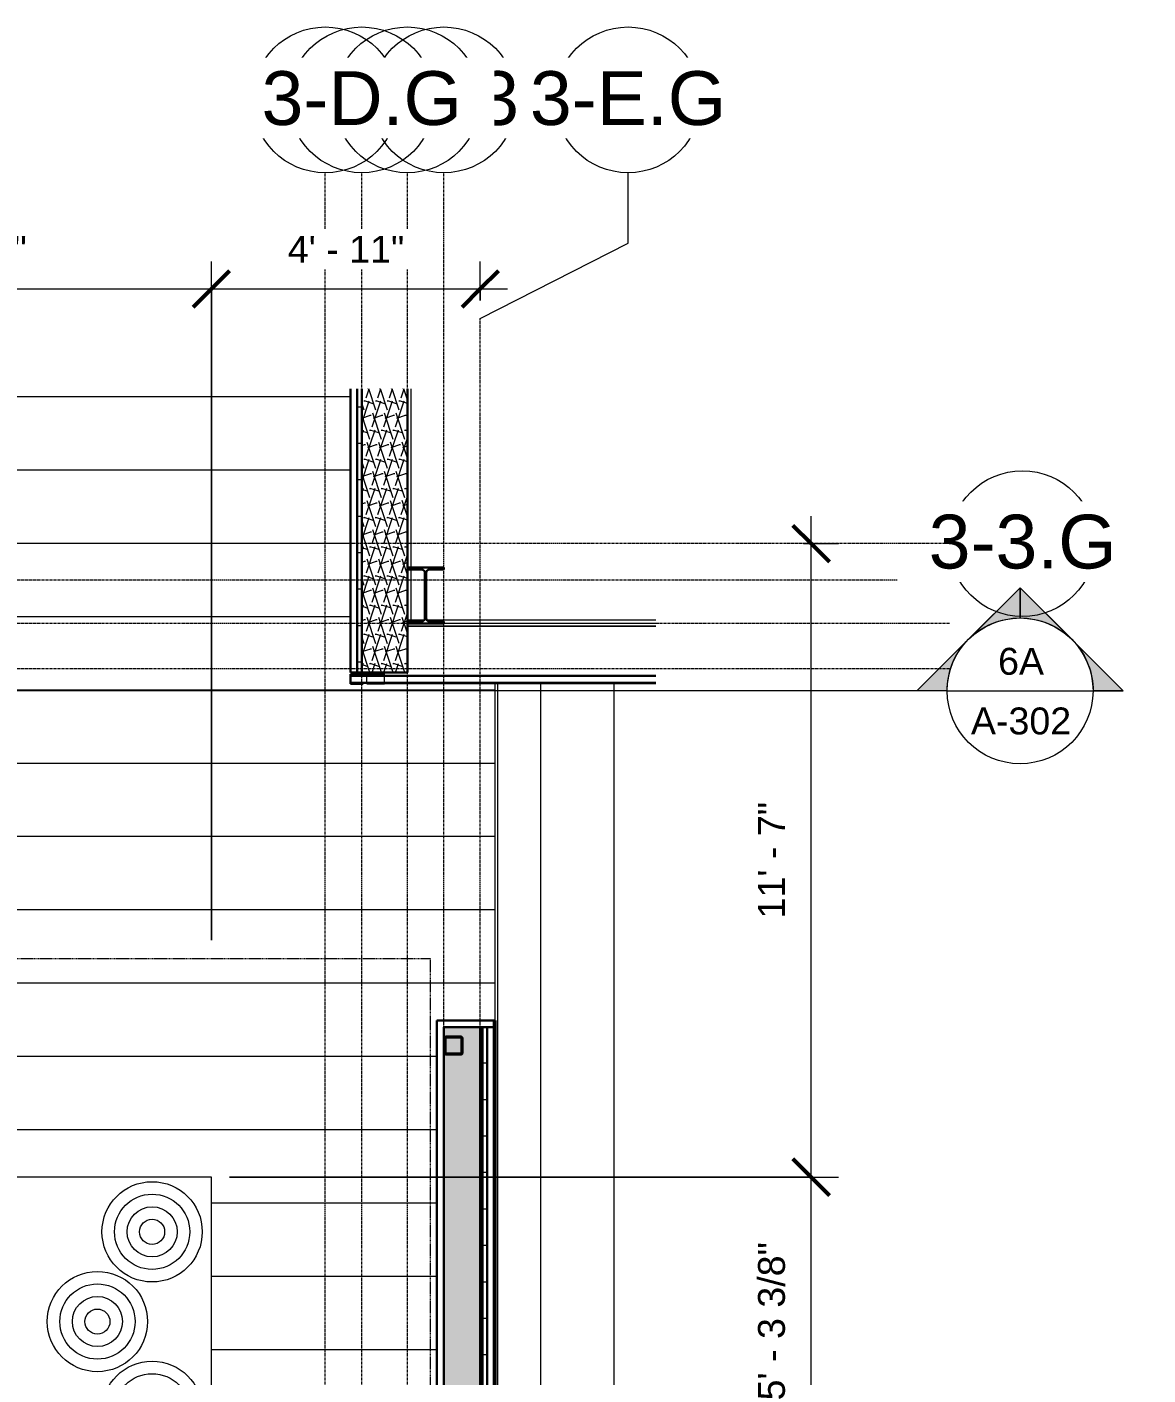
# Model space of a CAD drawing. Header units: inches. Extents: x 21290 to 29220, y -23522 to -20467.
# Drawn here: x 28972.9 to 29218.9, y -22524.5 to -22228.7 of the extents above; entities that cross this region are included whole.
import ezdxf

# ---------------------------------------------------------------- set-up
doc = ezdxf.new("R2010")
doc.units = ezdxf.units.IN
doc.header["$MEASUREMENT"] = 0
for name, pattern in [('Dash', [0.25, 0.125, -0.125]), ('Grid Line 1_2_', [0.875, 0.5, -0.125, 0.125, -0.125]), ('Hidden', [0.28125, 0.1875, -0.09375])]:
    doc.linetypes.add(name, pattern=pattern)
for name, color, linetype, lineweight in [('A-ANNO-DIMS', 211, 'Continuous', 9), ('A-ANNO-DIMS-64', 211, 'Continuous', 9), ('A-GLAZ-CWMG', 51, 'Continuous', 9), ('A-ROOF', 132, 'Continuous', 9), ('A-ROOF-PATT', 132, 'Continuous', 9), ('A-WALL', 113, 'Continuous', 9), ('A-WALL-PATT', 111, 'Continuous', 25), ('G-ANNO-SYMB', 111, 'Continuous', 9), ('I-WALL', 2, 'Continuous', 9), ('M-EQPM', 50, 'Continuous', 9), ('M-EQPM-HDLN', 50, 'Dash', 9), ('S-BEAM', 12, 'Continuous', 9), ('S-COLS', 52, 'Continuous', 9), ('S-GRID', 1, 'Continuous', 9), ('S-GRID-IDEN', 1, 'Continuous', 9)]:
    doc.layers.add(name, color=color, linetype=linetype, lineweight=lineweight)
doc.styles.add('Arial_2', font='arial.ttf', dxfattribs={"height": 11.802395})
doc.styles.add('Arial_3', font='arial.ttf', dxfattribs={"height": 5.901198})
doc.dimstyles.new('OD_Dimension', dxfattribs={"dimscale": 12, "dimtxt": 6, "dimasz": 0.666667, "dimexe": 0.5, "dimexo": 0.333333, "dimgap": 0.333333, "dimtad": 1, "dimdec": 3, "dimrnd": 0.125, "dimzin": 1, "dimdsep": 46, "dimlunit": 4, "dimtxsty": 'Arial_3', "dimblk1": 'OBLIQUE', "dimblk2": 'OBLIQUE', "dimsah": 1, "dimcen": 0.09, "dimdle": 0.5, "dimazin": 0, "dimtfac": 1, "dimtdec": 4, "dimtix": 1, "dimtmove": 0, "dimatfit": 3, "dimfxl": 1, "dimtvp": 1, "dimtfill": 1, "dimfrac": 2, "dimtolj": 1, "dimtzin": 0, "dimarcsym": 2})
pattern_1 = [(45, (6265.011, 0), (-6.3356768, 6.3356768), []), (45, (6265.011, 9.6), (-6.3356768, 6.3356768), [])]
pattern_2 = [(161.57, (6265.331, 0.32), (-2.560496185, -0.000537386), [0, -18.214, 2.022, 0]), (18.43, (6264.691, 0.32), (-2.560496185, 0.000537386), [0, -18.214, 2.022, 0]), (108.43, (6265.331, 0.32), (1.27922091, -6.400876726), [6.07, -14.166]), (71.57, (6264.691, 0.32), (1.27922091, 6.400876726), [6.07, -14.166])]
pattern_3 = [(0, (6265.011, 0), (0, 8), []), (90, (6265.011, 0), (-8, 5e-16), [])]

# ---------------------------------------------------------------- blocks, each defined once
blk = doc.blocks.new('Rectangular Mullion - Profile_Polycarbonate_Lower-1125103-Roof Low - Callout 7')
at = {"layer": 'A-GLAZ-CWMG', "color": 43, "lineweight": 18}
for p, q in [((22782.51, -22370.68), (22786.39, -22370.68)), ((22782.51, -22372.68), (22782.51, -22372.61)), ((22782.51, -22372.8), (22782.51, -22372.68)), ((22782.51, -22372.68), (22786.39, -22372.68)), ((22782.51, -22372.8), (22786.39, -22372.8))]:
    blk.add_line(p, q, dxfattribs=at)
at = {"layer": 'A-GLAZ-CWMG', "color": 90, "lineweight": 18}
for p, q in [((22782.51, -22372.61), (22782.51, -22371.03)), ((22782.51, -22371.03), (22786.39, -22371.03))]:
    blk.add_line(p, q, dxfattribs=at)
blk = doc.blocks.new('Rectangular Mullion - Profile_Polycarbonate_Upper and left-1189832-Roof Low - Callout 7')
at = {"layer": 'A-GLAZ-CWMG', "color": 250, "lineweight": 30}
for p, q in [((-3.622, 1.141125), (0, 1.141125)), ((-3.622, 0.787125), (-3.622, 1.141125)), ((-3.372, 0.787125), (-3.622, 0.787125)), ((-0.0625, 1.078625), (-3.5595, 1.078625)), ((-3.5595, 1.078625), (-3.5595, 0.849625)), ((-3.5595, 0.849625), (-3.372, 0.849625)), ((-3.372, 0.849625), (-3.372, 0.787125)), ((-0.0625, -0.922375), (-0.0625, 1.078625)), ((0, 1.141125), (0, -0.984875)), ((-2.834, -0.984875), (-2.834, -0.859875)), ((-2.834, -0.859875), (-2.7715, -0.859875)), ((0, -0.984875), (-2.834, -0.984875)), ((-2.7715, -0.859875), (-2.7715, -0.922375)), ((-2.7715, -0.922375), (-0.0625, -0.922375))]:
    blk.add_line(p, q, dxfattribs=at)
blk = doc.blocks.new('Carrier_48TC_Standard_Efficiency_Gas_Heat_Electric_Cooling_Packaged_Rooftop_Unit_3_to_15_nominal_tons - 15 ton 48TC__16-873539-Roof Low - Callout 7')
at = {"layer": 'M-EQPM', "color": 43, "linetype": 'Hidden', "lineweight": 18}
for p, q in [((-105.94, -79.69), (-105.94, 67.69)), ((-105.94, 67.69), (93.94, 67.69)), ((93.94, 67.69), (93.94, -79.69)), ((93.94, -79.69), (-105.94, -79.69))]:
    blk.add_line(p, q, dxfattribs=at)
at = {"layer": 'M-EQPM', "color": 43, "lineweight": 18}
for p, q in [((57.94, 31.69), (-57.94, 31.69)), ((-57.94, 31.69), (-57.94, -31.69)), ((57.94, -31.69), (57.94, 31.69)), ((58.06, 27.31), (57.94, 27.31)), ((58.06, 27.31), (58.06, 15.44)), ((57.94, 15.44), (58.06, 15.44)), ((58.06, 10.34), (57.94, 10.34)), ((57.94, 9.29), (58.06, 9.29)), ((58.06, 10.32), (58.06, 10.34)), ((58.06, 10.34), (58.06, 9.29)), ((58.06, 9.29), (58.06, 9.31)), ((58.06, 6.69), (57.94, 6.69)), ((58.06, 6.69), (58.06, -25.06)), ((57.94, -25.06), (58.06, -25.06)), ((-57.94, -31.69), (57.94, -31.69))]:
    blk.add_line(p, q, dxfattribs=at)
for centre, radius in [((-44.94, 19.69), 11), ((-44.94, 19.69), 8.25), ((-44.94, 19.69), 5.5), ((-44.94, 19.69), 2.75), ((-32.94, 0), 11), ((-32.94, 0), 8.25), ((-32.94, 0), 5.5), ((-32.94, 0), 2.75), ((-44.94, -19.69), 11), ((-44.94, -19.69), 8.25), ((-44.94, -19.69), 5.5), ((-44.94, -19.69), 2.75)]:
    blk.add_circle(centre, radius, dxfattribs=at)
at = {"layer": 'M-EQPM-HDLN', "color": 43, "lineweight": 18}
for p, q in [((4.81, 25.31), (51.69, 12.69)), ((4.81, 12.69), (4.81, 25.31)), ((4.81, 25.31), (51.69, 25.31)), ((51.69, 25.31), (51.69, 12.69)), ((51.69, 12.69), (4.81, 12.69)), ((24.94, -26.81), (51.69, 7.19)), ((24.94, 7.19), (51.69, -26.81)), ((24.94, -26.81), (24.94, 7.19)), ((24.94, 7.19), (51.69, 7.19)), ((51.69, 7.19), (51.69, -26.81)), ((51.69, -26.81), (24.94, -26.81))]:
    blk.add_line(p, q, dxfattribs=at)
blk = doc.blocks.new('Girt_Z - 10_D-1732176-Roof Low - Callout 7')
at = {"layer": 'S-BEAM', "color": 43, "lineweight": 18}
for p, q in [((22845.88, -22359.55), (22799.39, -22359.55)), ((22845.88, -22360.13), (22791.39, -22360.13)), ((22845.88, -22360.2), (22791.39, -22360.2))]:
    blk.add_line(p, q, dxfattribs=at)
blk = doc.blocks.new('Grid - Grid Head - Circle-14747-Roof Low - Callout 7')
at = {"layer": 'S-GRID-IDEN'}
blk.add_circle((0, 0), 0.25, dxfattribs=at)
blk = doc.blocks.new('Section - Section Head - Filled-1526-Roof Low - Callout 7')
at = {"layer": 'G-ANNO-SYMB'}
h = blk.add_hatch(color=256, dxfattribs=at)
edge = h.paths.add_edge_path(flags=0)
edge.add_line((-0.4268, 0.1768), (-0.25, 0.3536))
edge.add_line((-0.25, 0.3536), (-0.25, 0.25))
edge.add_arc((-0.25, 0), 0.25, 90, 135)
h = blk.add_hatch(color=256, dxfattribs=at)
edge = h.paths.add_edge_path(flags=0)
edge.add_arc((-0.25, 0), 0.25, 45, 90)
edge.add_line((-0.25, 0.25), (-0.25, 0.3536))
edge.add_line((-0.25, 0.3536), (-0.0732, 0.1768))
h = blk.add_hatch(color=256, dxfattribs=at)
edge = h.paths.add_edge_path(flags=0)
edge.add_arc((-0.25, 0), 0.2503, 137.9216, 180)
edge.add_line((-0.5003, 0), (-0.6036, 0))
edge.add_line((-0.6036, 0), (-0.4358, 0.1678))
h = blk.add_hatch(color=256, dxfattribs=at)
edge = h.paths.add_edge_path(flags=0)
edge.add_line((-0.0642, 0.1678), (0.1036, 0))
edge.add_line((0.1036, 0), (0.0003, 0))
edge.add_arc((-0.25, 0), 0.2503, 0, 42.0784)
for p, q in [((-0.25, 0.3536), (-0.6036, 0)), ((-0.25, 0.3536), (-0.4268, 0.1768)), ((-0.25, 0.3536), (0.1036, 0)), ((-0.25, 0.25), (-0.25, 0.3536)), ((-0.0732, 0.1768), (-0.25, 0.3536)), ((-0.25, 0.3536), (-0.25, 0.25)), ((-0.4358, 0.1678), (-0.6036, 0)), ((0.1036, 0), (-0.0642, 0.1678)), ((-0.6036, 0), (-0.5003, 0)), ((0.0003, 0), (0.1036, 0)), ((-0.5, 0), (-0.6036, 0)), ((0, 0), (0.1036, 0))]:
    blk.add_line(p, q, dxfattribs=at)
for radius, start, end in [(0.25, 360, 180), (0.25, 90, 135), (0.25, 45, 90), (0.2503, 137.9216, 180), (0.2503, 0, 42.0784), (0.25, 180, 360)]:
    blk.add_arc((-0.25, 0), radius, start, end, dxfattribs=at)
blk = doc.blocks.new('DIMBLOCK28-Roof Low - Callout 7')
at = {"layer": 'A-ANNO-DIMS-64'}
for p, q in [((28897.53, -22477.05), (28897.53, -22280.17)), ((29013.4, -22429.05), (29013.4, -22280.17)), ((28897.53, -22286.17), (29013.4, -22286.17)), ((28897.53, -22286.17), (28897.53, -22477.05)), ((29013.4, -22286.17), (29013.4, -22429.05))]:
    blk.add_line(p, q, dxfattribs=at)
at = {"layer": 'A-ANNO-DIMS-64', "lineweight": 50}
for p, q in [((28897.53, -22286.17), (28901.53, -22282.17)), ((29013.4, -22286.17), (29017.4, -22282.17)), ((28897.53, -22286.17), (28893.53, -22290.17)), ((29013.4, -22286.17), (29009.4, -22290.17))]:
    blk.add_line(p, q, dxfattribs=at)
at = {"layer": 'A-ANNO-DIMS-64', "color": 0, "insert": (28938.16, -22274.51), "char_height": 5.9012, "width": 41.5385, "attachment_point": 1, "line_spacing_factor": 0.938532, "style": 'Arial_3', "bg_fill": 3, "box_fill_scale": 1.25, "bg_fill_color": 0, "bg_fill_transparency": 0}
blk.add_mtext('9\' - 7 7/8"', dxfattribs=at)
blk = doc.blocks.new('_Oblique')
at = {"color": 0, "linetype": 'ByBlock', "lineweight": -2}
blk.add_line((-0.5, -0.5), (0.5, 0.5), dxfattribs=at)
blk = doc.blocks.new('DIMBLOCK29-Roof Low - Callout 7')
at = {"layer": 'A-ANNO-DIMS-64'}
for p, q in [((29013.4, -22429.05), (29013.4, -22280.17)), ((29072.4, -22288.68), (29072.4, -22280.17)), ((29013.4, -22286.17), (29078.4, -22286.17)), ((29013.4, -22286.17), (29013.4, -22429.05)), ((29072.4, -22286.17), (29072.4, -22288.68))]:
    blk.add_line(p, q, dxfattribs=at)
at = {"layer": 'A-ANNO-DIMS-64', "lineweight": 50}
for p, q in [((29013.4, -22286.17), (29017.4, -22282.17)), ((29072.4, -22286.17), (29076.4, -22282.17)), ((29013.4, -22286.17), (29009.4, -22290.17)), ((29072.4, -22286.17), (29068.4, -22290.17))]:
    blk.add_line(p, q, dxfattribs=at)
at = {"layer": 'A-ANNO-DIMS-64', "color": 0, "insert": (29030.16, -22274.51), "char_height": 5.901, "width": 30.5723, "attachment_point": 1, "line_spacing_factor": 0.938532, "style": 'Arial_3', "bg_fill": 3, "box_fill_scale": 1.25, "bg_fill_color": 0, "bg_fill_transparency": 0}
blk.add_mtext('4\' - 11"', dxfattribs=at)
blk = doc.blocks.new('DIMBLOCK37-Roof Low - Callout 7')
at = {"layer": 'A-ANNO-DIMS-64', "lineweight": 50}
for p, q in [((29144.99, -22481.05), (29140.99, -22477.05)), ((29144.99, -22481.05), (29148.99, -22485.05)), ((29144.99, -22544.43), (29140.99, -22540.43)), ((29144.99, -22544.43), (29148.99, -22548.43))]:
    blk.add_line(p, q, dxfattribs=at)
at = {"layer": 'A-ANNO-DIMS-64'}
for p, q in [((29017.4, -22481.05), (29150.99, -22481.05)), ((29144.99, -22481.05), (29017.4, -22481.05)), ((29144.99, -22544.43), (29144.99, -22481.05)), ((29017.4, -22544.43), (29150.99, -22544.43)), ((29144.99, -22544.43), (29017.4, -22544.43))]:
    blk.add_line(p, q, dxfattribs=at)
at = {"layer": 'A-ANNO-DIMS-64', "color": 0, "insert": (29133.34, -22530.05), "char_height": 5.9012, "width": 41.5385, "attachment_point": 1, "rotation": 90, "line_spacing_factor": 0.938532, "style": 'Arial_3', "bg_fill": 3, "box_fill_scale": 1.25, "bg_fill_color": 0, "bg_fill_transparency": 0}
blk.add_mtext('5\' - 3 3/8"', dxfattribs=at)
blk = doc.blocks.new('DIMBLOCK38-Roof Low - Callout 7')
at = {"layer": 'A-ANNO-DIMS-64', "lineweight": 50}
for p, q in [((29144.99, -22342.05), (29140.99, -22338.05)), ((29144.99, -22342.05), (29148.99, -22346.05)), ((29144.99, -22481.05), (29140.99, -22477.05)), ((29144.99, -22481.05), (29148.99, -22485.05))]:
    blk.add_line(p, q, dxfattribs=at)
at = {"layer": 'A-ANNO-DIMS-64'}
for p, q in [((29144.99, -22481.05), (29144.99, -22336.05)), ((29143.34, -22342.05), (29150.99, -22342.05)), ((29144.99, -22342.05), (29143.34, -22342.05)), ((29017.4, -22481.05), (29150.99, -22481.05)), ((29144.99, -22481.05), (29017.4, -22481.05))]:
    blk.add_line(p, q, dxfattribs=at)
at = {"layer": 'A-ANNO-DIMS-64', "color": 0, "insert": (29133.34, -22424.29), "char_height": 5.901, "width": 30.5723, "attachment_point": 1, "rotation": 90, "line_spacing_factor": 0.938532, "style": 'Arial_3', "bg_fill": 3, "box_fill_scale": 1.25, "bg_fill_color": 0, "bg_fill_transparency": 0}
blk.add_mtext('11\' - 7"', dxfattribs=at)

msp = doc.modelspace()

# ---------------------------------------------------------------- hatches: boundary and pattern name
at = {"layer": 'A-ROOF-PATT'}
h = msp.add_hatch(dxfattribs=at)
h.set_pattern_fill('FP_28', color=8, style=0, pattern_type=2)
h.set_pattern_definition([(0, (6302.684, -180.953), (0, 16.082), [])])
h.paths.add_polyline_path([(28235.9013, -22808.3028), (28322.9013, -22808.3028), (28322.9013, -22786.5528), (28323.3388, -22786.5528), (28323.3388, -22338.7403), (28964.7763, -22338.7403), (28964.7763, -22341.5528), (28956.7562, -22341.5779), (28956.7733, -22342.1987), (28956.6155, -22342.1987), (28956.6155, -22348.908), (28956.7732, -22348.908), (28956.7545, -22349.5528), (28822.0372, -22349.5528), (28822.1513, -22350.0528), (28821.9295, -22350.9503), (28821.3983, -22351.6165), (28820.5964, -22352.0027), (28819.7063, -22352.0027), (28818.897, -22351.6073), (28818.3494, -22350.9206), (28818.1513, -22350.0528), (28818.2654, -22349.5528), (28580.7872, -22349.553), (28580.9013, -22350.0528), (28580.6795, -22350.9503), (28580.1483, -22351.6165), (28579.3464, -22352.0027), (28578.4563, -22352.0027), (28577.647, -22351.6073), (28577.0994, -22350.9206), (28576.9013, -22350.0528), (28577.0154, -22349.5528), (28336.5822, -22349.5528), (28336.6963, -22350.0528), (28336.4745, -22350.9503), (28335.9433, -22351.6165), (28335.1414, -22352.0027), (28334.2513, -22352.0027), (28333.442, -22351.6073), (28332.8944, -22350.9206), (28332.6963, -22350.0528), (28332.9013, -22349.1553), (28332.9013, -22341.5528), (28326.1513, -22341.5779), (28326.1764, -22352.5528), (28334.1513, -22352.5528), (28334.1513, -22541.1294), (28334.2063, -22541.103), (28335.0964, -22541.103), (28335.9056, -22541.4983), (28336.4533, -22542.185), (28336.6513, -22543.0528), (28336.4295, -22543.9503), (28335.8983, -22544.6165), (28335.0964, -22545.0027), (28334.1513, -22545.0218), (28334.1513, -22785.8028), (29062.9013, -22785.8028), (29062.9013, -22446.6778), (29075.6513, -22446.6778), (29075.6513, -22372.8038), (29047.5223, -22372.8038), (29047.5223, -22371.0318), (29047.2723, -22371.0315), (29047.2723, -22370.9693), (29047.4598, -22370.9693), (29047.4598, -22370.7403), (29043.9628, -22370.742), (29043.9628, -22372.7413), (29046.6718, -22372.7413), (29046.6718, -22372.6788), (29046.7343, -22372.6788), (29046.7343, -22372.8038), (29043.9003, -22372.8038), (29043.9003, -22370.6778), (29051.4003, -22370.6778), (29051.4003, -22370.5528), (29044.9628, -22370.5528), (29044.9628, -22370.3028), (29043.9003, -22370.3028), (29043.9003, -22308.0945), (28259.9013, -22308.0945), (28259.9013, -22519.0528), (28235.9013, -22519.0528), (28235.9013, -22802.5885)], flags=0)
h.paths.add_polyline_path([(28796.9015, -22740.4591), (28796.9015, -22737.3028), (28791.3156, -22737.3028), (28791.3156, -22740.4591), (28781.3156, -22740.4591), (28781.3156, -22737.3028), (28718.0578, -22737.3028), (28718.0578, -22650.9278), (28845.9328, -22650.9278), (28845.9328, -22737.3028), (28800.4015, -22737.3028), (28800.4015, -22740.4591)], flags=0)
h.paths.add_polyline_path([(28708.5901, -22564.8028), (28684.6828, -22564.8028), (28684.6828, -22559.8028), (28684.5578, -22559.8028), (28684.5578, -22547.1778), (28684.6828, -22547.1778), (28684.6828, -22543.1834), (28684.5578, -22543.1834), (28684.5578, -22542.1722), (28684.6828, -22542.1722), (28684.6828, -22539.9278), (28684.5578, -22539.9278), (28684.5578, -22511.5528), (28684.6828, -22511.5528), (28684.6828, -22505.3028), (28772.8078, -22505.3028), (28772.8078, -22564.8028), (28724.3078, -22564.8028)], flags=0)
h.paths.add_polyline_path([(28334.6513, -22544.8478), (28335.5488, -22544.6073), (28336.2138, -22543.9206), (28336.4463, -22543.0528), (28336.2058, -22542.1553), (28335.5147, -22541.4891), (28334.6513, -22541.2578), (28334.1513, -22541.3918), (28334.1513, -22544.7138), (28334.2063, -22544.7286)], flags=0)
h.paths.add_polyline_path([(28969.9091, -22544.4278), (28897.5263, -22544.4278), (28897.5263, -22540.0528), (28897.4013, -22540.0528), (28897.4013, -22528.1778), (28897.5263, -22528.1778), (28897.5263, -22523.0584), (28897.4013, -22523.0584), (28897.4013, -22522.0472), (28897.5263, -22522.0472), (28897.5263, -22519.4278), (28897.4013, -22519.4278), (28897.4013, -22487.6778), (28897.5263, -22487.6778), (28897.5263, -22481.0528), (29013.4013, -22481.0528), (29013.4013, -22544.4278), (28969.9965, -22544.4278)], flags=0)
h.paths.add_polyline_path([(28620.0941, -22448.5528), (28593.7138, -22448.5528), (28593.7138, -22389.0528), (28681.8388, -22389.0528), (28681.8388, -22394.0528), (28681.9638, -22394.0528), (28681.9638, -22406.6778), (28681.8388, -22406.6778), (28681.8388, -22410.6722), (28681.9638, -22410.6722), (28681.9638, -22411.6834), (28681.8388, -22411.6834), (28681.8388, -22413.9278), (28681.9638, -22413.9278), (28681.9638, -22442.3028), (28681.8388, -22442.3028), (28681.8388, -22448.5528), (28622.3831, -22448.5528)], flags=0)
h.paths.add_polyline_path([(28823.5327, -22433.0528), (28822.1513, -22433.0528), (28822.1513, -22389.0528), (28896.5263, -22389.0528), (28896.5263, -22391.3028), (28896.6513, -22391.3028), (28896.6513, -22401.8028), (28896.5263, -22401.8028), (28896.5263, -22405.7972), (28896.6513, -22405.7972), (28896.6513, -22406.8084), (28896.5263, -22406.8084), (28896.5263, -22409.6778), (28896.6513, -22409.6778), (28896.6513, -22426.4278), (28896.5263, -22426.4278), (28896.5263, -22433.0528), (28844.1714, -22433.0528)], flags=0)
h.paths.add_polyline_path([(28958.8313, -22352.0027), (28958.022, -22351.6073), (28957.4744, -22350.9206), (28957.2763, -22350.0528), (28957.4981, -22349.1553), (28958.0293, -22348.4891), (28958.8313, -22348.103), (28959.7214, -22348.103), (28960.5306, -22348.4983), (28961.0783, -22349.185), (28961.2763, -22350.0528), (28961.0545, -22350.9503), (28960.5233, -22351.6165), (28959.7214, -22352.0027), (28959.2763, -22352.0027)], flags=0)
h.paths.add_polyline_path([(28578.9013, -22351.8478), (28579.7988, -22351.6073), (28580.4638, -22350.9206), (28580.6963, -22350.0528), (28580.5623, -22349.5528), (28577.2403, -22349.5528), (28577.1063, -22350.0528), (28577.3468, -22350.9503), (28578.0038, -22351.6073), (28578.4563, -22351.7286)], flags=0)
h.paths.add_polyline_path([(28959.2763, -22351.8478), (28960.1738, -22351.6073), (28960.8388, -22350.9206), (28961.0713, -22350.0528), (28960.8308, -22349.1553), (28960.1738, -22348.4983), (28959.2763, -22348.2578), (28958.3788, -22348.4983), (28957.7138, -22349.185), (28957.4813, -22350.0528), (28957.7218, -22350.9503), (28958.413, -22351.6165), (28958.8313, -22351.7286)], flags=0)
h.paths.add_polyline_path([(28334.6963, -22351.8478), (28335.5938, -22351.6073), (28336.2588, -22350.9206), (28336.4913, -22350.0528), (28336.3573, -22349.5528), (28333.0353, -22349.5528), (28332.9013, -22350.0528), (28333.1418, -22350.9503), (28333.7988, -22351.6073), (28334.2513, -22351.7286)], flags=0)
h.paths.add_polyline_path([(28820.1513, -22351.8478), (28821.0488, -22351.6073), (28821.7138, -22350.9206), (28821.9463, -22350.0528), (28821.8123, -22349.5528), (28818.4903, -22349.5528), (28818.3563, -22350.0528), (28818.5968, -22350.9503), (28819.2538, -22351.6073), (28819.7063, -22351.7286)], flags=0)
h.paths.add_polyline_path([(28956.6148, -22341.6622), (28956.6186, -22341.6466), (28956.612, -22341.6622)], flags=0)
h = msp.add_hatch(dxfattribs=at)
h.set_pattern_fill('FP_27', color=8, style=0, pattern_type=2)
h.set_pattern_definition([(90, (6265.31, -40.069), (-16.082, 1e-15), [])])
h.paths.add_polyline_path([(29043.1513, -22861.6153), (29110.8894, -22861.6153), (29110.8894, -22372.8038), (29076.1513, -22372.8038), (29076.1513, -22798.6153), (29043.1513, -22798.6153), (29043.1513, -22802.5885)], flags=0)
at = {"layer": 'A-WALL-PATT', "lineweight": 9}
h = msp.add_hatch(dxfattribs=at)
h.set_pattern_fill('FP_31', color=8, style=0, pattern_type=2)
h.set_pattern_definition(pattern_3)
h.paths.add_polyline_path([(29046.4003, -22370.3028), (29046.4003, -22308.0945), (29045.4003, -22308.0945), (29045.4003, -22370.3028)], flags=0)
h = msp.add_hatch(dxfattribs=at)
h.set_pattern_fill('FP_30', color=8, style=0, pattern_type=2)
h.set_pattern_definition(pattern_2)
h.paths.add_polyline_path([(29046.4003, -22370.3028), (29056.4003, -22370.3028), (29056.4003, -22308.0945), (29046.4003, -22308.0945)], flags=0)
h = msp.add_hatch(dxfattribs=at)
h.set_pattern_fill('FP_30', color=8, style=0, pattern_type=2)
h.set_pattern_definition(pattern_2)
h.paths.add_polyline_path([(29064.4013, -22787.3028), (29072.4013, -22787.3028), (29072.4013, -22448.1778), (29064.4013, -22448.1778), (29064.4013, -22785.8028)], flags=0)
h = msp.add_hatch(dxfattribs=at)
h.set_pattern_fill('FP_32', color=8, style=0, pattern_type=2)
h.set_pattern_definition([(0, (6265.011, 0), (10.24, 2.56), [0.845, -6.835, 0.845, -6.835, -40.96]), (0, (6265.011, 0), (10.24, 2.56), [-15.36, 0.845, -14.515, 0.845, -6.835, -17.92]), (0, (6265.011, 0), (10.24, 2.56), [-38.4, 0.845, -4.275, 0.845, -11.955]), (120, (6268.851, 1.28), (-7.33702503, 7.58810013), [0.845, -6.835, 0.845, -6.835, -40.96]), (120, (6268.851, 1.28), (-7.33702503, 7.58810013), [-15.36, 0.845, -14.515, 0.845, -6.835, -17.92]), (120, (6268.851, 1.28), (-7.33702503, 7.58810013), [-38.4, 0.845, -4.275, 0.845, -11.955]), (240, (6270.131, 6.4), (-2.90297497, -10.14810013), [0.845, -6.835, 0.845, -6.835, -40.96]), (240, (6270.131, 6.4), (-2.90297497, -10.14810013), [-15.36, 0.845, -14.515, 0.845, -6.835, -17.92]), (240, (6270.131, 6.4), (-2.90297497, -10.14810013), [-38.4, 0.845, -4.275, 0.845, -11.955])])
h.paths.add_polyline_path([(29072.9013, -22795.3028), (29072.9013, -22448.1778), (29072.4013, -22448.1778), (29072.4013, -22795.3028)], flags=0)
h = msp.add_hatch(dxfattribs=at)
h.set_pattern_fill('FP_31', color=8, style=0, pattern_type=2)
h.set_pattern_definition(pattern_3)
h.paths.add_polyline_path([(29072.9013, -22795.8028), (29073.9013, -22795.8028), (29073.9013, -22448.1778), (29072.9013, -22448.1778), (29072.9013, -22795.3028)], flags=0)
at = {"layer": 'S-COLS'}
h = msp.add_hatch(dxfattribs=at)
h.set_pattern_fill('FP_29', color=8, style=0, pattern_type=2)
h.set_pattern_definition(pattern_1)
h.paths.add_polyline_path([(29056.4013, -22359.5528), (29064.4013, -22359.5528), (29064.4013, -22359.1192), (29061.2373, -22359.1192), (29060.7484, -22358.9167), (29060.5459, -22358.4278), (29060.5459, -22348.4278), (29060.7484, -22347.9389), (29061.2373, -22347.7364), (29064.4013, -22347.7364), (29064.4013, -22347.3028), (29056.4013, -22347.3028), (29056.4013, -22347.7364), (29059.5654, -22347.7364), (29060.0543, -22347.9389), (29060.2568, -22348.4278), (29060.2568, -22358.4278), (29060.0543, -22358.9167), (29059.5654, -22359.1192), (29056.4013, -22359.1192)], flags=0)
h = msp.add_hatch(dxfattribs=at)
h.set_pattern_fill('FP_29', color=8, style=0, pattern_type=2)
h.set_pattern_definition(pattern_1)
h.paths.add_polyline_path([(29064.9923, -22454.1778), (29068.0603, -22454.1778), (29068.3898, -22454.0413), (29068.5263, -22453.7118), (29068.5263, -22450.6438), (29068.3898, -22450.3143), (29068.0603, -22450.1778), (29064.9923, -22450.1778), (29064.6628, -22450.3143), (29064.5263, -22450.6438), (29064.5263, -22453.7118), (29064.6628, -22454.0413)], flags=0)
h.paths.add_polyline_path([(29064.9923, -22453.9448), (29064.8276, -22453.8766), (29064.7593, -22453.7118), (29064.7593, -22450.6438), (29064.8276, -22450.4791), (29064.9923, -22450.4108), (29068.0603, -22450.4108), (29068.2251, -22450.4791), (29068.2933, -22450.6438), (29068.2933, -22453.7118), (29068.2251, -22453.8766), (29068.0603, -22453.9448)], flags=0)

# ---------------------------------------------------------------- linework, layer by layer
at = {"layer": 'A-ROOF', "color": 43, "lineweight": 18}
for p, q in [((29044.9628, -22370.3028), (29044.9628, -22370.5528)), ((29051.4003, -22370.5528), (29044.9628, -22370.5528)), ((29075.6513, -22446.6778), (29075.6513, -22372.8038)), ((29076.1513, -22372.8038), (29076.1513, -22798.6153))]:
    msp.add_line(p, q, dxfattribs=at)
at = {"layer": 'A-WALL', "color": 250, "lineweight": 30}
for p, q in [((29043.9003, -22308.0945), (29043.9003, -22370.3028)), ((29045.4003, -22308.0945), (29045.4003, -22370.3028)), ((29046.4003, -22308.0945), (29046.4003, -22370.3028)), ((29056.4003, -22370.3028), (29056.4003, -22308.0945)), ((29043.9003, -22370.3028), (29056.4003, -22370.3028)), ((29110.8894, -22371.0315), (29043.9628, -22371.0315)), ((29043.9628, -22371.0315), (29043.9628, -22372.6063)), ((29043.9628, -22372.6063), (29110.8894, -22372.6063)), ((29062.9013, -22446.6778), (29062.9013, -22785.8028)), ((29075.7138, -22446.6778), (29062.9013, -22446.6778)), ((29064.4013, -22787.3028), (29064.4013, -22448.1778)), ((29075.4013, -22448.1778), (29064.4013, -22448.1778)), ((29072.4013, -22795.3028), (29072.4013, -22448.1778)), ((29072.9013, -22795.8028), (29072.9013, -22448.1778)), ((29073.9013, -22796.8028), (29073.9013, -22448.1778)), ((29075.4013, -22798.3028), (29075.4013, -22446.6778)), ((29075.7138, -22798.6153), (29075.7138, -22446.6778))]:
    msp.add_line(p, q, dxfattribs=at)
at = {"layer": 'A-WALL', "color": 43, "lineweight": 18}
for p, q in [((29056.4003, -22358.8028), (29060.1015, -22358.8028)), ((29060.7012, -22358.8028), (29110.8894, -22358.8028)), ((29110.8894, -22372.8028), (29051.4003, -22372.8028))]:
    msp.add_line(p, q, dxfattribs=at)
at = {"layer": 'A-WALL', "color": 90, "lineweight": 18}
msp.add_line((29051.4003, -22372.8028), (29051.4003, -22370.3028), dxfattribs=at)
at = {"layer": 'G-ANNO-SYMB'}
for q in [(28205.4701, -22374.357), (29206.8443, -22374.357)]:
    msp.add_line((29174.8443, -22374.357), q, dxfattribs=at)
at = {"layer": 'I-WALL', "color": 43, "lineweight": 18}
for p, q in [((29057.1503, -22308.0945), (29057.1503, -22347.3028)), ((29057.1503, -22347.7364), (29057.1503, -22358.8028))]:
    msp.add_line(p, q, dxfattribs=at)
at = {"layer": 'S-COLS', "color": 250, "lineweight": 30}
for p, q in [((29064.4013, -22347.3028), (29056.4013, -22347.3028)), ((29056.4013, -22347.3028), (29056.4013, -22347.7364)), ((29056.4013, -22347.7364), (29059.5654, -22347.7364)), ((29061.2373, -22347.7364), (29064.4013, -22347.7364)), ((29064.4013, -22347.7364), (29064.4013, -22347.3028)), ((29060.2568, -22348.4278), (29060.2568, -22358.4278)), ((29060.5459, -22358.4278), (29060.5459, -22348.4278)), ((29059.5654, -22359.1192), (29056.4013, -22359.1192)), ((29056.4013, -22359.1192), (29056.4013, -22359.5528)), ((29056.4013, -22359.5528), (29064.4013, -22359.5528)), ((29064.4013, -22359.1192), (29061.2373, -22359.1192)), ((29064.4013, -22359.5528), (29064.4013, -22359.1192)), ((29064.5263, -22450.6438), (29064.5263, -22453.7118)), ((29064.7593, -22453.7118), (29064.7593, -22450.6438)), ((29068.0603, -22450.1778), (29064.9923, -22450.1778)), ((29064.9923, -22450.4108), (29068.0603, -22450.4108)), ((29068.2933, -22450.6438), (29068.2933, -22453.7118)), ((29068.5263, -22453.7118), (29068.5263, -22450.6438)), ((29068.0603, -22453.9448), (29064.9923, -22453.9448)), ((29064.9923, -22454.1778), (29068.0603, -22454.1778))]:
    msp.add_line(p, q, dxfattribs=at)
for centre, radius, start, end in [((29059.5654, -22348.4278), 0.6914, 0, 90), ((29061.2373, -22348.4278), 0.6914, 90, 180), ((29059.5654, -22358.4278), 0.6914, 270, 0), ((29061.2373, -22358.4278), 0.6914, 180, 270), ((29064.9923, -22450.6438), 0.466, 90, 180), ((29064.9923, -22450.6438), 0.233, 90, 180), ((29068.0603, -22450.6438), 0.466, 0, 90), ((29068.0603, -22450.6438), 0.233, 0, 90), ((29064.9923, -22453.7118), 0.466, 180, 270), ((29064.9923, -22453.7118), 0.233, 180, 270), ((29068.0603, -22453.7118), 0.466, 270, 0), ((29068.0603, -22453.7118), 0.233, 270, 0)]:
    msp.add_arc(centre, radius, start, end, dxfattribs=at)
at = {"layer": 'S-GRID', "linetype": 'Grid Line 1_2_'}
for p, q in [((29038.4013, -22878.2166), (29038.4013, -22260.6758)), ((29046.4013, -22878.2166), (29046.4013, -22260.6758)), ((29046.4013, -22878.2166), (29046.4013, -22260.6758)), ((29056.4013, -22878.2166), (29056.4013, -22260.6758)), ((29064.4013, -22878.2166), (29064.4013, -22260.6758)), ((29064.4013, -22878.2166), (29064.4013, -22260.6758)), ((29072.4013, -22878.2166), (29072.4013, -22292.6758)), ((29175.3443, -22350.0528), (28158.8993, -22350.0528)), ((29175.3443, -22359.5528), (28126.8993, -22359.5528)), ((29175.3443, -22359.5528), (28126.8993, -22359.5528)), ((29175.3443, -22369.5528), (28158.8993, -22369.5528))]:
    msp.add_line(p, q, dxfattribs=at)
at = {"layer": 'S-GRID'}
for p, q in [((29104.8293, -22276.1282), (29104.8293, -22260.6758)), ((29072.4013, -22292.6758), (29104.8293, -22276.1282))]:
    msp.add_line(p, q, dxfattribs=at)

# ---------------------------------------------------------------- block references
at = {"layer": 'A-GLAZ-CWMG', "color": 43, "lineweight": 18, "extrusion": (0, 0, -1)}
msp.add_blockref('Rectangular Mullion - Profile_Polycarbonate_Upper and left-1189832-Roof Low - Callout 7', (-29043.9003, -22371.8189), dxfattribs=at)
at = {"layer": 'A-GLAZ-CWMG', "color": 43, "lineweight": 18}
msp.add_blockref('Rectangular Mullion - Profile_Polycarbonate_Lower-1125103-Roof Low - Callout 7', (6265.0111, 0), dxfattribs=at)
at = {"layer": 'M-EQPM', "color": 43, "lineweight": 18, "rotation": 180}
msp.add_blockref('Carrier_48TC_Standard_Efficiency_Gas_Heat_Electric_Cooling_Packaged_Rooftop_Unit_3_to_15_nominal_tons - 15 ton 48TC__16-873539-Roof Low - Callout 7', (28955.4638, -22512.7403), dxfattribs=at)
at = {"layer": 'S-BEAM', "color": 43, "lineweight": 18}
msp.add_blockref('Girt_Z - 10_D-1732176-Roof Low - Callout 7', (6265.0111, 0), dxfattribs=at)
at = {"layer": 'S-GRID-IDEN', "xscale": 63.99999999999997, "yscale": 63.99999999999997, "zscale": 63.99999999999997}
msp.add_blockref('Grid - Grid Head - Circle-14747-Roof Low - Callout 7', (29104.8293, -22244.6758), dxfattribs=at)
at = {"layer": 'S-GRID-IDEN', "xscale": 63.99999999999997, "yscale": 63.99999999999997, "zscale": 63.99999999999997, "rotation": 89.99999999999972}
msp.add_blockref('Grid - Grid Head - Circle-14747-Roof Low - Callout 7', (29191.3443, -22342.0528), dxfattribs=at)

# ---------------------------------------------------------------- texts
at = {"layer": 'G-ANNO-SYMB', "char_height": 5.9012, "attachment_point": 2, "line_spacing_factor": 0.938532, "style": 'Arial_3'}
for s, insert, width in [('6A', (29191.0492, -22364.9109), 12.024), ('A-302', (29191.0492, -22378.0017), 26.208)]:
    msp.add_mtext(s, dxfattribs=dict(at, insert=insert, width=width))

# ---------------------------------------------------------------- next in the draw order: texts
at = {"layer": 'S-GRID-IDEN', "char_height": 11.8024, "attachment_point": 2, "line_spacing_factor": 0.938532, "style": 'Arial_2', "bg_fill": 3, "box_fill_scale": 1.25, "bg_fill_color": 0, "bg_fill_transparency": 0}
for s, insert, width in [('3-E.G', (29104.8262, -22238.3845), 51.264), ('3-3.G', (29191.4093, -22335.6996), 49.104)]:
    msp.add_mtext(s, dxfattribs=dict(at, insert=insert, width=width))

# ---------------------------------------------------------------- next in the draw order: linework, layer by layer
at = {"layer": 'S-GRID', "linetype": 'Grid Line 1_2_'}
msp.add_line((29175.3443, -22342.0528), (28158.8993, -22342.0528), dxfattribs=at)

# ---------------------------------------------------------------- next in the draw order: block references
at = {"layer": 'G-ANNO-SYMB', "extrusion": (0, 0, -1), "xscale": 63.99999999999997, "yscale": 63.99999999999997, "zscale": 63.99999999999997}
msp.add_blockref('Section - Section Head - Filled-1526-Roof Low - Callout 7', (-29174.8443, -22374.357), dxfattribs=at)
at = {"layer": 'S-GRID-IDEN', "xscale": 63.99999999999997, "yscale": 63.99999999999997, "zscale": 63.99999999999997}
msp.add_blockref('Grid - Grid Head - Circle-14747-Roof Low - Callout 7', (29064.4013, -22244.6758), dxfattribs=at)

# ---------------------------------------------------------------- next in the draw order: texts
at = {"layer": 'S-GRID-IDEN', "insert": (29064.3982, -22238.3845), "char_height": 11.8024, "width": 30.528, "attachment_point": 2, "line_spacing_factor": 0.938532, "style": 'Arial_2', "bg_fill": 3, "box_fill_scale": 1.25, "bg_fill_color": 0, "bg_fill_transparency": 0}
msp.add_mtext('3-E', dxfattribs=at)

# ---------------------------------------------------------------- next in the draw order: dimensions: what is measured, and where the dimension line sits
at = {"layer": 'A-ANNO-DIMS'}
dim = msp.add_linear_dim(base=(29013.4013, -22286.1676), p1=(28897.5263, -22481.0528), p2=(29013.4013, -22433.0528), dimstyle='OD_Dimension', override={"dimpost": '<>', "dimfxl": 125.423346}, dxfattribs=at)
dim.commit()
dim.dimension.update_dxf_attribs({"geometry": 'DIMBLOCK28-Roof Low - Callout 7', "text_midpoint": (28955.4638, -22279.1164)})

# ---------------------------------------------------------------- next in the draw order: block references
at = {"layer": 'S-GRID-IDEN', "xscale": 63.99999999999997, "yscale": 63.99999999999997, "zscale": 63.99999999999997}
msp.add_blockref('Grid - Grid Head - Circle-14747-Roof Low - Callout 7', (29056.4013, -22244.6758), dxfattribs=at)

# ---------------------------------------------------------------- next in the draw order: dimensions: what is measured, and where the dimension line sits
at = {"layer": 'A-ANNO-DIMS'}
dim = msp.add_linear_dim(base=(29072.4013, -22286.1676), p1=(29013.4013, -22433.0528), p2=(29072.4013, -22292.6758), dimstyle='OD_Dimension', override={"dimpost": '<>', "dimfxl": 152.271845}, dxfattribs=at)
dim.commit()
dim.dimension.update_dxf_attribs({"geometry": 'DIMBLOCK29-Roof Low - Callout 7', "text_midpoint": (29042.9013, -22279.2049)})
dim = msp.add_linear_dim(base=(29144.993, -22481.0528), p1=(29013.4013, -22544.4278), p2=(29013.4013, -22481.0528), angle=90, dimstyle='OD_Dimension', override={"dimpost": '<>', "dimfxl": 63.375}, dxfattribs=at)
dim.commit()
dim.dimension.update_dxf_attribs({"geometry": 'DIMBLOCK37-Roof Low - Callout 7', "text_midpoint": (29137.9398, -22512.7403)})

# ---------------------------------------------------------------- next in the draw order: texts
at = {"layer": 'S-GRID-IDEN', "insert": (29056.3982, -22238.3845), "char_height": 11.8024, "width": 39.312, "attachment_point": 2, "line_spacing_factor": 0.938532, "style": 'Arial_2', "bg_fill": 3, "box_fill_scale": 1.25, "bg_fill_color": 0, "bg_fill_transparency": 0}
msp.add_mtext('1-13', dxfattribs=at)

# ---------------------------------------------------------------- next in the draw order: dimensions: what is measured, and where the dimension line sits
at = {"layer": 'A-ANNO-DIMS'}
dim = msp.add_linear_dim(base=(29144.993, -22342.0528), p1=(29013.4013, -22481.0528), p2=(29139.3362, -22342.0528), angle=90, dimstyle='OD_Dimension', override={"dimpost": '<>', "dimfxl": 187.564873}, dxfattribs=at)
dim.commit()
dim.dimension.update_dxf_attribs({"geometry": 'DIMBLOCK38-Roof Low - Callout 7', "text_midpoint": (29138.0303, -22411.5528)})

# ---------------------------------------------------------------- next in the draw order: block references
at = {"layer": 'S-GRID-IDEN', "xscale": 63.99999999999997, "yscale": 63.99999999999997, "zscale": 63.99999999999997}
msp.add_blockref('Grid - Grid Head - Circle-14747-Roof Low - Callout 7', (29046.4013, -22244.6758), dxfattribs=at)

# ---------------------------------------------------------------- next in the draw order: texts
at = {"layer": 'S-GRID-IDEN', "insert": (29046.3982, -22238.3845), "char_height": 11.8024, "width": 60.048, "attachment_point": 2, "line_spacing_factor": 0.938532, "style": 'Arial_2', "bg_fill": 3, "box_fill_scale": 1.25, "bg_fill_color": 0, "bg_fill_transparency": 0}
msp.add_mtext('1-13.G', dxfattribs=at)

# ---------------------------------------------------------------- next in the draw order: block references
at = {"layer": 'S-GRID-IDEN', "xscale": 63.99999999999997, "yscale": 63.99999999999997, "zscale": 63.99999999999997}
msp.add_blockref('Grid - Grid Head - Circle-14747-Roof Low - Callout 7', (29064.4013, -22244.6758), dxfattribs=at)

# ---------------------------------------------------------------- next in the draw order: texts
at = {"layer": 'S-GRID-IDEN', "insert": (29064.3982, -22238.3845), "char_height": 11.8024, "width": 39.312, "attachment_point": 2, "line_spacing_factor": 0.938532, "style": 'Arial_2', "bg_fill": 3, "box_fill_scale": 1.25, "bg_fill_color": 0, "bg_fill_transparency": 0}
msp.add_mtext('2-13', dxfattribs=at)

# ---------------------------------------------------------------- next in the draw order: block references
at = {"layer": 'S-GRID-IDEN', "xscale": 63.99999999999997, "yscale": 63.99999999999997, "zscale": 63.99999999999997}
msp.add_blockref('Grid - Grid Head - Circle-14747-Roof Low - Callout 7', (29038.4013, -22244.6758), dxfattribs=at)

# ---------------------------------------------------------------- next in the draw order: texts
at = {"layer": 'S-GRID-IDEN', "insert": (29038.3982, -22238.3845), "char_height": 11.8024, "width": 31.536, "attachment_point": 2, "line_spacing_factor": 0.938532, "style": 'Arial_2', "bg_fill": 3, "box_fill_scale": 1.25, "bg_fill_color": 0, "bg_fill_transparency": 0}
msp.add_mtext('3-D', dxfattribs=at)

# ---------------------------------------------------------------- next in the draw order: block references
at = {"layer": 'S-GRID-IDEN', "xscale": 63.99999999999997, "yscale": 63.99999999999997, "zscale": 63.99999999999997}
msp.add_blockref('Grid - Grid Head - Circle-14747-Roof Low - Callout 7', (29046.4013, -22244.6758), dxfattribs=at)

# ---------------------------------------------------------------- next in the draw order: texts
at = {"layer": 'S-GRID-IDEN', "insert": (29046.3982, -22238.3845), "char_height": 11.8024, "width": 52.272, "attachment_point": 2, "line_spacing_factor": 0.938532, "style": 'Arial_2', "bg_fill": 3, "box_fill_scale": 1.25, "bg_fill_color": 0, "bg_fill_transparency": 0}
msp.add_mtext('3-D.G', dxfattribs=at)

doc.saveas('drawing.dxf')
